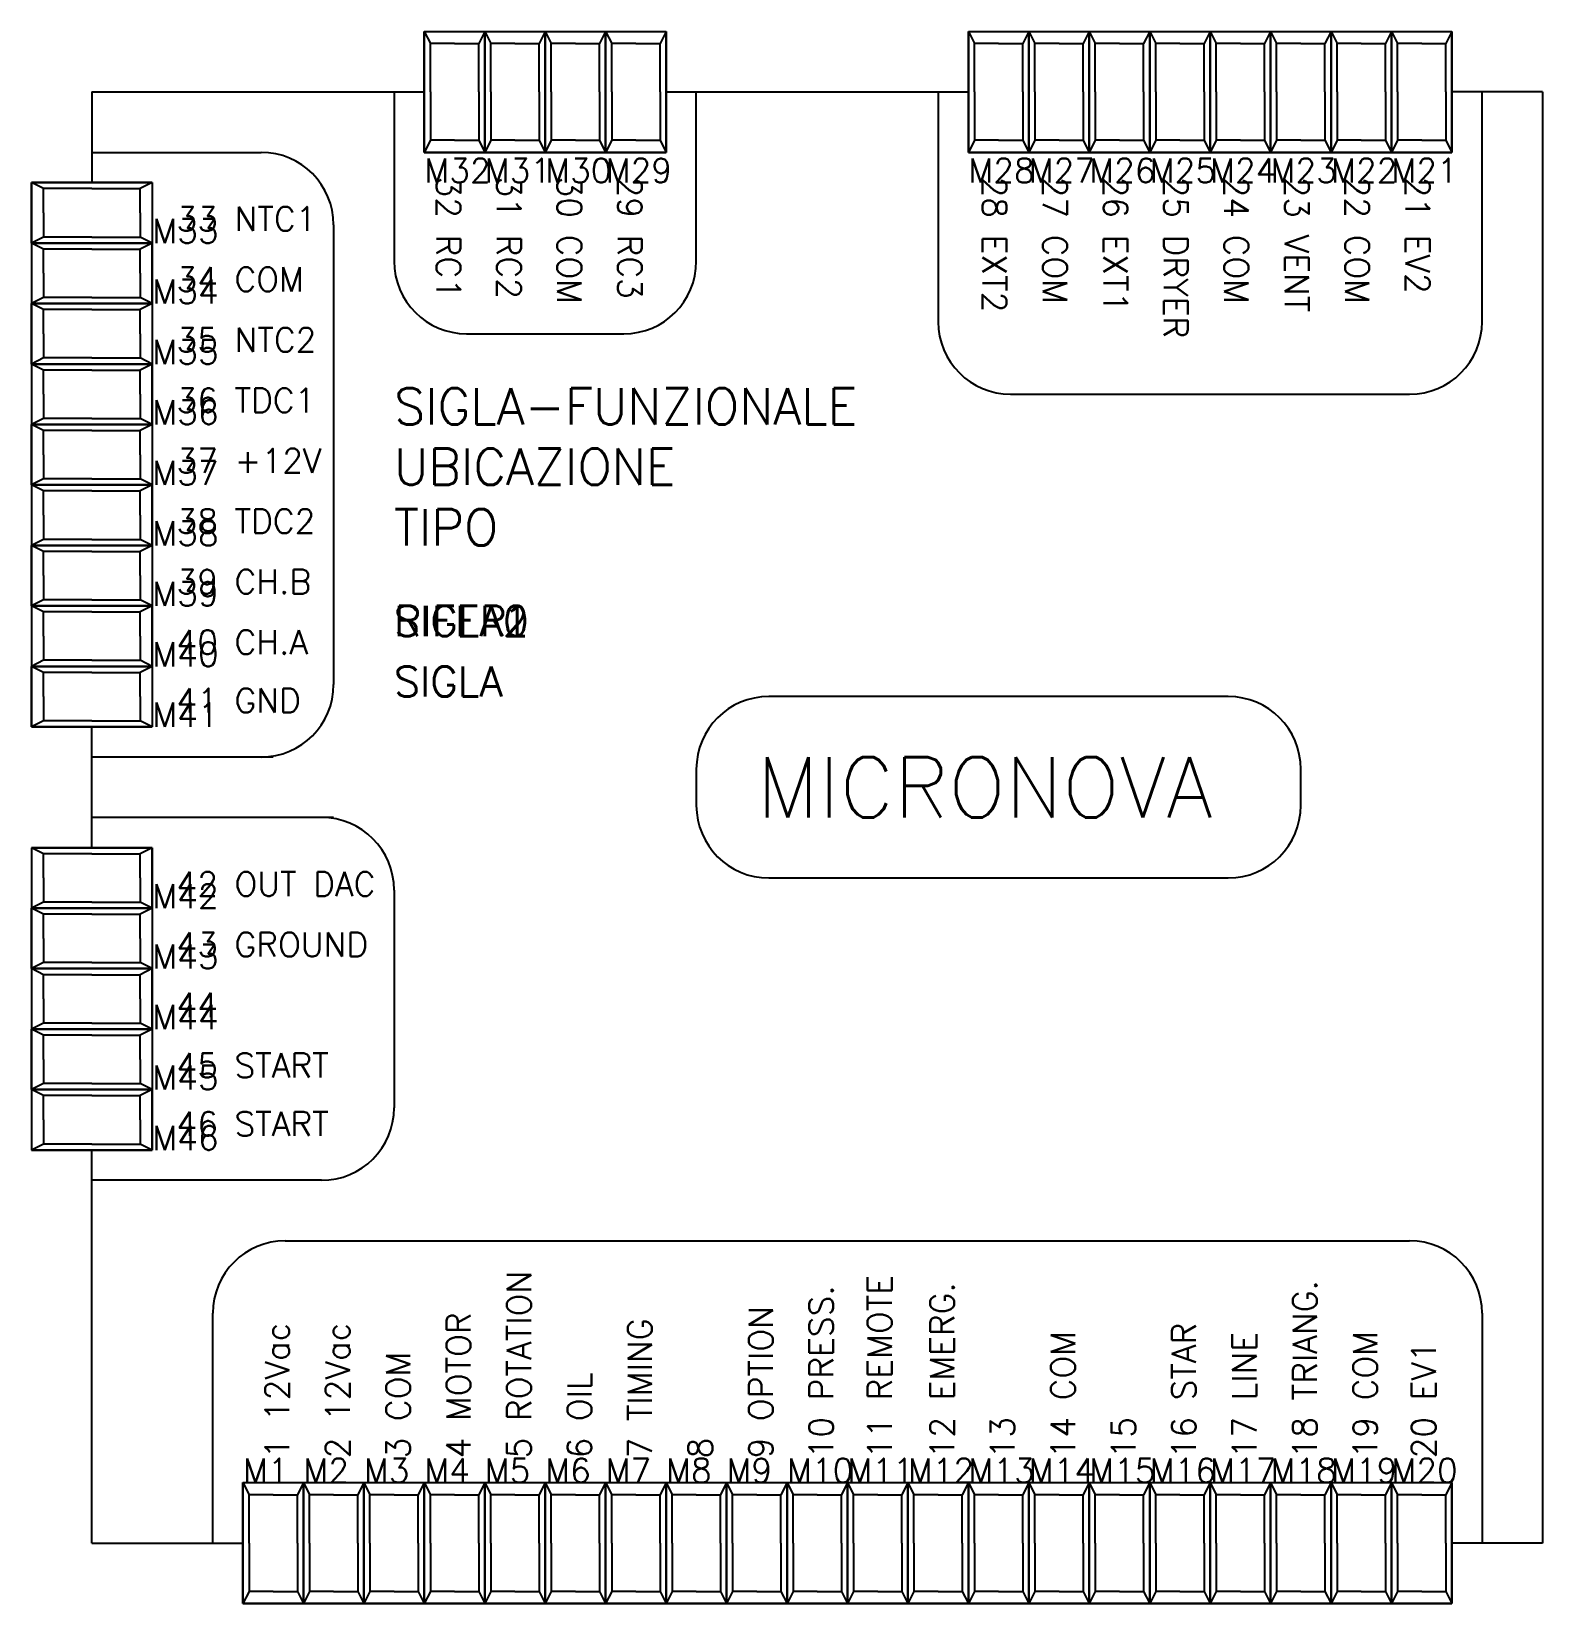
# Model space of a CAD drawing. Extents: x -5 to 120, y -5 to 125.
import ezdxf

# ---------------------------------------------------------------- set-up
doc = ezdxf.new("R2010")
doc.units = 0
doc.header["$LTSCALE"] = 4
doc.layers.get('0').update_dxf_attribs({"linetype": 'CONTINUOUS'})
doc.styles.get("Standard").update_dxf_attribs({"font": 'romans.shx'})

msp = doc.modelspace()

# ---------------------------------------------------------------- linework, layer by layer
for p, q in [((27.5, 115), (27.5, 125)), ((27.5, 125), (32.5, 125)), ((27.5, 125), (27.5, 115)), ((27.5, 115), (27.5, 125)), ((27.5, 125), (32.5, 125)), ((27.5, 125), (28, 124)), ((32.5, 125), (32, 124)), ((32.5, 125), (32.5, 115)), ((32.5, 115), (32.5, 125)), ((32.5, 125), (37.5, 125)), ((32.5, 125), (32.5, 115)), ((32.5, 115), (32.5, 125)), ((32.5, 125), (37.5, 125)), ((32.5, 125), (33, 124)), ((32.5, 125), (32.5, 115)), ((32.5, 115), (32.5, 125)), ((37.5, 125), (37, 124)), ((37.5, 125), (37.5, 115)), ((37.5, 115), (37.5, 125)), ((37.5, 125), (42.5, 125)), ((37.5, 125), (37.5, 115)), ((37.5, 115), (37.5, 125)), ((37.5, 125), (42.5, 125)), ((37.5, 125), (38, 124)), ((37.5, 125), (37.5, 115)), ((37.5, 115), (37.5, 125)), ((42.5, 125), (42, 124)), ((42.5, 125), (42.5, 115)), ((42.5, 115), (42.5, 125)), ((42.5, 125), (47.5, 125)), ((42.5, 125), (42.5, 115)), ((42.5, 115), (42.5, 125)), ((42.5, 125), (47.5, 125)), ((42.5, 125), (43, 124)), ((42.5, 125), (42.5, 115)), ((42.5, 115), (42.5, 125)), ((47.5, 125), (47, 124)), ((47.5, 125), (47.5, 115)), ((47.5, 115), (47.5, 125)), ((47.5, 125), (47.5, 115)), ((47.5, 115), (47.5, 125)), ((72.5, 115), (72.5, 125)), ((72.5, 125), (77.5, 125)), ((72.5, 125), (72.5, 115)), ((72.5, 115), (72.5, 125)), ((72.5, 125), (77.5, 125)), ((72.5, 125), (73, 124)), ((77.5, 125), (77, 124)), ((77.5, 125), (77.5, 115)), ((77.5, 115), (77.5, 125)), ((77.5, 125), (82.5, 125)), ((77.5, 125), (77.5, 115)), ((77.5, 115), (77.5, 125)), ((77.5, 125), (82.5, 125)), ((77.5, 125), (78, 124)), ((77.5, 125), (77.5, 115)), ((77.5, 115), (77.5, 125)), ((82.5, 125), (82, 124)), ((82.5, 125), (82.5, 115)), ((82.5, 115), (82.5, 125)), ((82.5, 125), (87.5, 125)), ((82.5, 125), (82.5, 115)), ((82.5, 115), (82.5, 125)), ((82.5, 125), (87.5, 125)), ((82.5, 125), (83, 124)), ((82.5, 125), (82.5, 115)), ((82.5, 115), (82.5, 125)), ((87.5, 125), (87, 124)), ((87.5, 125), (87.5, 115)), ((87.5, 115), (87.5, 125)), ((87.5, 125), (92.5, 125)), ((87.5, 125), (87.5, 115)), ((87.5, 115), (87.5, 125)), ((87.5, 125), (92.5, 125)), ((87.5, 125), (88, 124)), ((87.5, 125), (87.5, 115)), ((87.5, 115), (87.5, 125)), ((92.5, 125), (92, 124)), ((92.5, 125), (92.5, 115)), ((92.5, 115), (92.5, 125)), ((92.5, 125), (97.5, 125)), ((92.5, 125), (92.5, 115)), ((92.5, 115), (92.5, 125)), ((92.5, 125), (97.5, 125)), ((92.5, 125), (93, 124)), ((92.5, 125), (92.5, 115)), ((92.5, 115), (92.5, 125)), ((97.5, 125), (97, 124)), ((97.5, 125), (97.5, 115)), ((97.5, 115), (97.5, 125)), ((97.5, 125), (102.5, 125)), ((97.5, 125), (97.5, 115)), ((97.5, 115), (97.5, 125)), ((97.5, 125), (102.5, 125)), ((97.5, 125), (98, 124)), ((97.5, 125), (97.5, 115)), ((97.5, 115), (97.5, 125)), ((102.5, 125), (102, 124)), ((102.5, 125), (102.5, 115)), ((102.5, 115), (102.5, 125)), ((102.5, 125), (107.5, 125)), ((102.5, 125), (102.5, 115)), ((102.5, 115), (102.5, 125)), ((102.5, 125), (107.5, 125)), ((102.5, 125), (103, 124)), ((102.5, 125), (102.5, 115)), ((102.5, 115), (102.5, 125)), ((107.5, 125), (107, 124)), ((107.5, 125), (107.5, 115)), ((107.5, 115), (107.5, 125)), ((107.5, 125), (112.5, 125)), ((107.5, 125), (107.5, 115)), ((107.5, 115), (107.5, 125)), ((107.5, 125), (112.5, 125)), ((107.5, 125), (108, 124)), ((107.5, 125), (107.5, 115)), ((107.5, 115), (107.5, 125)), ((112.5, 125), (112, 124)), ((112.5, 125), (112.5, 115)), ((112.5, 115), (112.5, 125)), ((112.5, 125), (112.5, 115)), ((112.5, 115), (112.5, 125)), ((28, 120), (28, 124)), ((30, 124), (28, 124)), ((30, 124), (32, 124)), ((32, 120), (32, 124)), ((33, 120), (33, 124)), ((35, 124), (33, 124)), ((35, 124), (37, 124)), ((37, 120), (37, 124)), ((38, 120), (38, 124)), ((40, 124), (38, 124)), ((40, 124), (42, 124)), ((42, 120), (42, 124)), ((43, 120), (43, 124)), ((45, 124), (43, 124)), ((45, 124), (47, 124)), ((47, 120), (47, 124)), ((73, 120), (73, 124)), ((75, 124), (73, 124)), ((75, 124), (77, 124)), ((77, 120), (77, 124)), ((78, 120), (78, 124)), ((80, 124), (78, 124)), ((80, 124), (82, 124)), ((82, 120), (82, 124)), ((83, 120), (83, 124)), ((85, 124), (83, 124)), ((85, 124), (87, 124)), ((87, 120), (87, 124)), ((88, 120), (88, 124)), ((90, 124), (88, 124)), ((90, 124), (92, 124)), ((92, 120), (92, 124)), ((93, 120), (93, 124)), ((95, 124), (93, 124)), ((95, 124), (97, 124)), ((97, 120), (97, 124)), ((98, 120), (98, 124)), ((100, 124), (98, 124)), ((100, 124), (102, 124)), ((102, 120), (102, 124)), ((103, 120), (103, 124)), ((105, 124), (103, 124)), ((105, 124), (107, 124)), ((107, 120), (107, 124)), ((108, 120), (108, 124)), ((110, 124), (108, 124)), ((110, 124), (112, 124)), ((112, 120), (112, 124)), ((0, 120), (0, 112.5)), ((0, 120), (27.5, 120)), ((25, 120), (25, 106)), ((28, 120), (28, 116)), ((32, 120), (32, 116)), ((33, 120), (33, 116)), ((37, 120), (37, 116)), ((38, 120), (38, 116)), ((42, 120), (42, 116)), ((43, 120), (43, 116)), ((47, 120), (47, 116)), ((47.5, 120), (72.5, 120)), ((50, 106), (50, 120)), ((70, 120), (70, 101)), ((73, 120), (73, 116)), ((77, 120), (77, 116)), ((78, 120), (78, 116)), ((82, 120), (82, 116)), ((83, 120), (83, 116)), ((87, 120), (87, 116)), ((88, 120), (88, 116)), ((92, 120), (92, 116)), ((93, 120), (93, 116)), ((97, 120), (97, 116)), ((98, 120), (98, 116)), ((102, 120), (102, 116)), ((103, 120), (103, 116)), ((107, 120), (107, 116)), ((108, 120), (108, 116)), ((112, 120), (112, 116)), ((120, 120), (112.5, 120)), ((115, 101), (115, 120)), ((120, 120), (120, 0)), ((28, 116), (27.5, 115)), ((30, 116), (28, 116)), ((30, 116), (32, 116)), ((32, 116), (32.5, 115)), ((33, 116), (32.5, 115)), ((35, 116), (33, 116)), ((35, 116), (37, 116)), ((37, 116), (37.5, 115)), ((38, 116), (37.5, 115)), ((40, 116), (38, 116)), ((40, 116), (42, 116)), ((42, 116), (42.5, 115)), ((43, 116), (42.5, 115)), ((45, 116), (43, 116)), ((45, 116), (47, 116)), ((47, 116), (47.5, 115)), ((73, 116), (72.5, 115)), ((75, 116), (73, 116)), ((75, 116), (77, 116)), ((77, 116), (77.5, 115)), ((78, 116), (77.5, 115)), ((80, 116), (78, 116)), ((80, 116), (82, 116)), ((82, 116), (82.5, 115)), ((83, 116), (82.5, 115)), ((85, 116), (83, 116)), ((85, 116), (87, 116)), ((87, 116), (87.5, 115)), ((88, 116), (87.5, 115)), ((90, 116), (88, 116)), ((90, 116), (92, 116)), ((92, 116), (92.5, 115)), ((93, 116), (92.5, 115)), ((95, 116), (93, 116)), ((95, 116), (97, 116)), ((97, 116), (97.5, 115)), ((98, 116), (97.5, 115)), ((100, 116), (98, 116)), ((100, 116), (102, 116)), ((102, 116), (102.5, 115)), ((103, 116), (102.5, 115)), ((105, 116), (103, 116)), ((105, 116), (107, 116)), ((107, 116), (107.5, 115)), ((108, 116), (107.5, 115)), ((110, 116), (108, 116)), ((110, 116), (112, 116)), ((112, 116), (112.5, 115)), ((0, 115), (14, 115)), ((32.5, 115), (27.5, 115)), ((27.5, 115), (32.5, 115)), ((37.5, 115), (32.5, 115)), ((32.5, 115), (37.5, 115)), ((42.5, 115), (37.5, 115)), ((37.5, 115), (42.5, 115)), ((47.5, 115), (42.5, 115)), ((42.5, 115), (47.5, 115)), ((77.5, 115), (72.5, 115)), ((72.5, 115), (77.5, 115)), ((82.5, 115), (77.5, 115)), ((77.5, 115), (82.5, 115)), ((87.5, 115), (82.5, 115)), ((82.5, 115), (87.5, 115)), ((92.5, 115), (87.5, 115)), ((87.5, 115), (92.5, 115)), ((97.5, 115), (92.5, 115)), ((92.5, 115), (97.5, 115)), ((102.5, 115), (97.5, 115)), ((97.5, 115), (102.5, 115)), ((107.5, 115), (102.5, 115)), ((102.5, 115), (107.5, 115)), ((112.5, 115), (107.5, 115)), ((107.5, 115), (112.5, 115)), ((-5, 112.5), (5, 112.5)), ((-5, 107.5), (-5, 112.5)), ((5, 112.5), (-5, 112.5)), ((-5, 112.5), (5, 112.5)), ((-4, 112), (-5, 112.5)), ((-5, 112.5), (-5, 107.5)), ((0, 112), (-4, 112)), ((-4, 110), (-4, 112)), ((0, 112), (4, 112)), ((5, 112.5), (4, 112)), ((4, 110), (4, 112)), ((5, 112.5), (5, 107.5)), ((5, 112.5), (5, 107.5)), ((-4, 110), (-4, 108)), ((4, 110), (4, 108)), ((-4, 108), (-5, 107.5)), ((0, 108), (-4, 108)), ((0, 108), (4, 108)), ((5, 107.5), (4, 108)), ((20, 109), (20, 71)), ((5, 107.5), (-5, 107.5)), ((-5, 107.5), (-5, 102.5)), ((5, 107.5), (-5, 107.5)), ((-5, 107.5), (5, 107.5)), ((5, 107.5), (-5, 107.5)), ((-5, 107.5), (5, 107.5)), ((-4, 107), (-5, 107.5)), ((-5, 107.5), (-5, 102.5)), ((0, 107), (-4, 107)), ((-4, 105), (-4, 107)), ((0, 107), (4, 107)), ((5, 107.5), (4, 107)), ((4, 105), (4, 107)), ((5, 102.5), (5, 107.5)), ((5, 107.5), (5, 102.5)), ((-4, 105), (-4, 103)), ((4, 105), (4, 103)), ((-4, 103), (-5, 102.5)), ((0, 103), (-4, 103)), ((0, 103), (4, 103)), ((5, 102.5), (4, 103)), ((-5, 102.5), (5, 102.5)), ((-5, 102.5), (5, 102.5)), ((-5, 97.5), (-5, 102.5)), ((5, 102.5), (-5, 102.5)), ((-5, 102.5), (5, 102.5)), ((5, 102.5), (-5, 102.5)), ((-5, 102.5), (5, 102.5)), ((-4, 102), (-5, 102.5)), ((-5, 102.5), (-5, 97.5)), ((0, 102), (-4, 102)), ((-4, 100), (-4, 102)), ((0, 102), (4, 102)), ((5, 102.5), (4, 102)), ((4, 100), (4, 102)), ((5, 102.5), (5, 97.5)), ((5, 102.5), (5, 97.5)), ((-4, 100), (-4, 98)), ((4, 100), (4, 98)), ((31, 100), (44, 100)), ((-4, 98), (-5, 97.5)), ((0, 98), (-4, 98)), ((0, 98), (4, 98)), ((5, 97.5), (4, 98)), ((5, 97.5), (-5, 97.5)), ((-5, 97.5), (-5, 92.5)), ((5, 97.5), (-5, 97.5)), ((-5, 97.5), (5, 97.5)), ((5, 97.5), (-5, 97.5)), ((-5, 97.5), (5, 97.5)), ((-4, 97), (-5, 97.5)), ((-5, 97.5), (-5, 92.5)), ((0, 97), (-4, 97)), ((-4, 95), (-4, 97)), ((0, 97), (4, 97)), ((5, 97.5), (4, 97)), ((4, 95), (4, 97)), ((5, 92.5), (5, 97.5)), ((5, 97.5), (5, 92.5)), ((-4, 95), (-4, 93)), ((4, 95), (4, 93)), ((76, 95), (109, 95)), ((-4, 93), (-5, 92.5)), ((-5, 92.5), (5, 92.5)), ((-5, 92.5), (5, 92.5)), ((-5, 87.5), (-5, 92.5)), ((5, 92.5), (-5, 92.5)), ((-5, 92.5), (5, 92.5)), ((5, 92.5), (-5, 92.5)), ((-5, 92.5), (5, 92.5)), ((-4, 92), (-5, 92.5)), ((-5, 92.5), (-5, 87.5)), ((0, 93), (-4, 93)), ((0, 93), (4, 93)), ((5, 92.5), (4, 93)), ((5, 92.5), (4, 92)), ((5, 92.5), (5, 87.5)), ((5, 92.5), (5, 87.5)), ((0, 92), (-4, 92)), ((-4, 90), (-4, 92)), ((0, 92), (4, 92)), ((4, 90), (4, 92)), ((-4, 90), (-4, 88)), ((4, 90), (4, 88)), ((-4, 88), (-5, 87.5)), ((5, 87.5), (-5, 87.5)), ((-5, 87.5), (-5, 82.5)), ((5, 87.5), (-5, 87.5)), ((-5, 87.5), (5, 87.5)), ((5, 87.5), (-5, 87.5)), ((-5, 87.5), (5, 87.5)), ((-4, 87), (-5, 87.5)), ((-5, 87.5), (-5, 82.5)), ((0, 88), (-4, 88)), ((0, 88), (4, 88)), ((5, 87.5), (4, 88)), ((5, 87.5), (4, 87)), ((5, 82.5), (5, 87.5)), ((5, 87.5), (5, 82.5)), ((0, 87), (-4, 87)), ((-4, 85), (-4, 87)), ((0, 87), (4, 87)), ((4, 85), (4, 87)), ((-4, 85), (-4, 83)), ((4, 85), (4, 83)), ((-4, 83), (-5, 82.5)), ((-5, 82.5), (5, 82.5)), ((-5, 82.5), (5, 82.5)), ((-5, 77.5), (-5, 82.5)), ((5, 82.5), (-5, 82.5)), ((-5, 82.5), (5, 82.5)), ((5, 82.5), (-5, 82.5)), ((-5, 82.5), (5, 82.5)), ((-4, 82), (-5, 82.5)), ((-5, 82.5), (-5, 77.5)), ((0, 83), (-4, 83)), ((0, 82), (-4, 82)), ((-4, 80), (-4, 82)), ((0, 83), (4, 83)), ((0, 82), (4, 82)), ((5, 82.5), (4, 83)), ((5, 82.5), (4, 82)), ((4, 80), (4, 82)), ((5, 82.5), (5, 77.5)), ((5, 82.5), (5, 77.5)), ((-4, 80), (-4, 78)), ((4, 80), (4, 78)), ((-4, 78), (-5, 77.5)), ((5, 77.5), (-5, 77.5)), ((-5, 77.5), (-5, 72.5)), ((5, 77.5), (-5, 77.5)), ((-5, 77.5), (5, 77.5)), ((5, 77.5), (-5, 77.5)), ((-5, 77.5), (5, 77.5)), ((-4, 77), (-5, 77.5)), ((-5, 77.5), (-5, 72.5)), ((0, 78), (-4, 78)), ((0, 77), (-4, 77)), ((-4, 75), (-4, 77)), ((0, 78), (4, 78)), ((0, 77), (4, 77)), ((5, 77.5), (4, 78)), ((5, 77.5), (4, 77)), ((4, 75), (4, 77)), ((5, 72.5), (5, 77.5)), ((5, 77.5), (5, 72.5)), ((-4, 75), (-4, 73)), ((4, 75), (4, 73)), ((-4, 73), (-5, 72.5)), ((0, 73), (-4, 73)), ((0, 73), (4, 73)), ((5, 72.5), (4, 73)), ((-5, 72.5), (5, 72.5)), ((-5, 72.5), (5, 72.5)), ((-5, 67.5), (-5, 72.5)), ((5, 72.5), (-5, 72.5)), ((-5, 72.5), (5, 72.5)), ((5, 72.5), (-5, 72.5)), ((-5, 72.5), (5, 72.5)), ((-4, 72), (-5, 72.5)), ((-5, 72.5), (-5, 67.5)), ((0, 72), (-4, 72)), ((-4, 70), (-4, 72)), ((0, 72), (4, 72)), ((5, 72.5), (4, 72)), ((4, 70), (4, 72)), ((5, 72.5), (5, 67.5)), ((5, 72.5), (5, 67.5)), ((-4, 70), (-4, 68)), ((4, 70), (4, 68)), ((94, 70), (56, 70)), ((-4, 68), (-5, 67.5)), ((0, 68), (-4, 68)), ((0, 68), (4, 68)), ((5, 67.5), (4, 68)), ((5, 67.5), (-5, 67.5)), ((5, 67.5), (-5, 67.5)), ((-5, 67.5), (5, 67.5)), ((0, 57.5), (0, 67.5)), ((15, 65), (0, 65)), ((50, 64), (50, 61)), ((100, 61), (100, 64)), ((20, 60), (0, 60)), ((5, 57.5), (-5, 57.5)), ((-5, 57.5), (-5, 52.5)), ((5, 57.5), (-5, 57.5)), ((-5, 57.5), (5, 57.5)), ((-4, 57), (-5, 57.5)), ((-5, 57.5), (-5, 52.5)), ((5, 57.5), (4, 57)), ((5, 52.5), (5, 57.5)), ((5, 57.5), (5, 52.5)), ((0, 57), (-4, 57)), ((-4, 55), (-4, 57)), ((0, 57), (4, 57)), ((4, 55), (4, 57)), ((-4, 55), (-4, 53)), ((4, 55), (4, 53)), ((56, 55), (94, 55)), ((25, 54), (25, 36)), ((-4, 53), (-5, 52.5)), ((-5, 52.5), (5, 52.5)), ((-5, 52.5), (5, 52.5)), ((-5, 47.5), (-5, 52.5)), ((5, 52.5), (-5, 52.5)), ((-5, 52.5), (5, 52.5)), ((5, 52.5), (-5, 52.5)), ((-5, 52.5), (5, 52.5)), ((-4, 52), (-5, 52.5)), ((-5, 52.5), (-5, 47.5)), ((0, 53), (-4, 53)), ((0, 53), (4, 53)), ((5, 52.5), (4, 53)), ((5, 52.5), (4, 52)), ((5, 52.5), (5, 47.5)), ((5, 52.5), (5, 47.5)), ((0, 52), (-4, 52)), ((-4, 50), (-4, 52)), ((0, 52), (4, 52)), ((4, 50), (4, 52)), ((-4, 50), (-4, 48)), ((4, 50), (4, 48)), ((-4, 48), (-5, 47.5)), ((5, 47.5), (-5, 47.5)), ((-5, 47.5), (-5, 42.5)), ((5, 47.5), (-5, 47.5)), ((-5, 47.5), (5, 47.5)), ((5, 47.5), (-5, 47.5)), ((-5, 47.5), (5, 47.5)), ((-4, 47), (-5, 47.5)), ((-5, 47.5), (-5, 42.5)), ((0, 48), (-4, 48)), ((0, 47), (-4, 47)), ((-4, 45), (-4, 47)), ((0, 48), (4, 48)), ((0, 47), (4, 47)), ((5, 47.5), (4, 48)), ((5, 47.5), (4, 47)), ((4, 45), (4, 47)), ((5, 42.5), (5, 47.5)), ((5, 47.5), (5, 42.5)), ((-4, 45), (-4, 43)), ((4, 45), (4, 43)), ((-4, 43), (-5, 42.5)), ((0, 43), (-4, 43)), ((0, 43), (4, 43)), ((5, 42.5), (4, 43)), ((-5, 42.5), (5, 42.5)), ((-5, 42.5), (5, 42.5)), ((-5, 37.5), (-5, 42.5)), ((5, 42.5), (-5, 42.5)), ((-5, 42.5), (5, 42.5)), ((5, 42.5), (-5, 42.5)), ((-5, 42.5), (5, 42.5)), ((-4, 42), (-5, 42.5)), ((-5, 42.5), (-5, 37.5)), ((0, 42), (-4, 42)), ((-4, 40), (-4, 42)), ((0, 42), (4, 42)), ((5, 42.5), (4, 42)), ((4, 40), (4, 42)), ((5, 42.5), (5, 37.5)), ((5, 42.5), (5, 37.5)), ((-4, 40), (-4, 38)), ((4, 40), (4, 38)), ((-4, 38), (-5, 37.5)), ((0, 38), (-4, 38)), ((0, 38), (4, 38)), ((5, 37.5), (4, 38)), ((5, 37.5), (-5, 37.5)), ((-5, 37.5), (-5, 32.5)), ((5, 37.5), (-5, 37.5)), ((-5, 37.5), (5, 37.5)), ((5, 37.5), (-5, 37.5)), ((-5, 37.5), (5, 37.5)), ((-4, 37), (-5, 37.5)), ((-5, 37.5), (-5, 32.5)), ((0, 37), (-4, 37)), ((-4, 35), (-4, 37)), ((0, 37), (4, 37)), ((5, 37.5), (4, 37)), ((4, 35), (4, 37)), ((5, 32.5), (5, 37.5)), ((5, 37.5), (5, 32.5)), ((-4, 35), (-4, 33)), ((4, 35), (4, 33)), ((-4, 33), (-5, 32.5)), ((0, 33), (-4, 33)), ((0, 33), (4, 33)), ((5, 32.5), (4, 33)), ((-5, 32.5), (5, 32.5)), ((5, 32.5), (-5, 32.5)), ((-5, 32.5), (5, 32.5)), ((0, 0), (0, 32.5)), ((19, 30), (0, 30)), ((16, 25), (109, 25)), ((10, 0), (10, 19)), ((115, 19), (115, 0)), ((12.5, -5), (12.5, 5)), ((12.5, 5), (17.5, 5)), ((12.5, 5), (12.5, -5)), ((12.5, -5), (12.5, 5)), ((12.5, 5), (17.5, 5)), ((12.5, 5), (13, 4)), ((13, 0), (13, 4)), ((15, 4), (13, 4)), ((15, 4), (17, 4)), ((17.5, 5), (17, 4)), ((17, 0), (17, 4)), ((17.5, 5), (17.5, -5)), ((17.5, -5), (17.5, 5)), ((17.5, 5), (22.5, 5)), ((17.5, 5), (17.5, -5)), ((17.5, -5), (17.5, 5)), ((17.5, 5), (17.5, -5)), ((17.5, -5), (17.5, 5)), ((17.5, 5), (22.5, 5)), ((17.5, 5), (18, 4)), ((18, 0), (18, 4)), ((20, 4), (18, 4)), ((20, 4), (22, 4)), ((22.5, 5), (22, 4)), ((22, 0), (22, 4)), ((22.5, 5), (22.5, -5)), ((22.5, -5), (22.5, 5)), ((22.5, 5), (27.5, 5)), ((22.5, 5), (22.5, -5)), ((22.5, -5), (22.5, 5)), ((22.5, 5), (22.5, -5)), ((22.5, -5), (22.5, 5)), ((22.5, 5), (27.5, 5)), ((22.5, 5), (23, 4)), ((23, 0), (23, 4)), ((25, 4), (23, 4)), ((25, 4), (27, 4)), ((27.5, 5), (27, 4)), ((27, 0), (27, 4)), ((27.5, 5), (27.5, -5)), ((27.5, -5), (27.5, 5)), ((27.5, 5), (32.5, 5)), ((27.5, 5), (27.5, -5)), ((27.5, -5), (27.5, 5)), ((27.5, 5), (27.5, -5)), ((27.5, -5), (27.5, 5)), ((27.5, 5), (32.5, 5)), ((27.5, 5), (28, 4)), ((28, 0), (28, 4)), ((30, 4), (28, 4)), ((30, 4), (32, 4)), ((32.5, 5), (32, 4)), ((32, 0), (32, 4)), ((32.5, 5), (32.5, -5)), ((32.5, -5), (32.5, 5)), ((32.5, 5), (37.5, 5)), ((32.5, 5), (32.5, -5)), ((32.5, -5), (32.5, 5)), ((32.5, 5), (32.5, -5)), ((32.5, -5), (32.5, 5)), ((32.5, 5), (37.5, 5)), ((32.5, 5), (33, 4)), ((33, 0), (33, 4)), ((35, 4), (33, 4)), ((35, 4), (37, 4)), ((37.5, 5), (37, 4)), ((37, 0), (37, 4)), ((37.5, 5), (37.5, -5)), ((37.5, -5), (37.5, 5)), ((37.5, 5), (42.5, 5)), ((37.5, 5), (37.5, -5)), ((37.5, -5), (37.5, 5)), ((37.5, 5), (37.5, -5)), ((37.5, -5), (37.5, 5)), ((37.5, 5), (42.5, 5)), ((37.5, 5), (38, 4)), ((38, 0), (38, 4)), ((40, 4), (38, 4)), ((40, 4), (42, 4)), ((42.5, 5), (42, 4)), ((42, 0), (42, 4)), ((42.5, 5), (42.5, -5)), ((42.5, -5), (42.5, 5)), ((42.5, 5), (47.5, 5)), ((42.5, 5), (42.5, -5)), ((42.5, -5), (42.5, 5)), ((42.5, 5), (42.5, -5)), ((42.5, -5), (42.5, 5)), ((42.5, 5), (47.5, 5)), ((42.5, 5), (43, 4)), ((43, 0), (43, 4)), ((45, 4), (43, 4)), ((45, 4), (47, 4)), ((47.5, 5), (47, 4)), ((47, 0), (47, 4)), ((47.5, 5), (47.5, -5)), ((47.5, -5), (47.5, 5)), ((47.5, 5), (52.5, 5)), ((47.5, 5), (47.5, -5)), ((47.5, -5), (47.5, 5)), ((47.5, 5), (47.5, -5)), ((47.5, -5), (47.5, 5)), ((47.5, 5), (52.5, 5)), ((47.5, 5), (48, 4)), ((48, 0), (48, 4)), ((50, 4), (48, 4)), ((50, 4), (52, 4)), ((52.5, 5), (52, 4)), ((52, 0), (52, 4)), ((52.5, 5), (52.5, -5)), ((52.5, -5), (52.5, 5)), ((52.5, 5), (57.5, 5)), ((52.5, 5), (52.5, -5)), ((52.5, -5), (52.5, 5)), ((52.5, 5), (52.5, -5)), ((52.5, -5), (52.5, 5)), ((52.5, 5), (57.5, 5)), ((52.5, 5), (53, 4)), ((53, 0), (53, 4)), ((55, 4), (53, 4)), ((55, 4), (57, 4)), ((57.5, 5), (57, 4)), ((57, 0), (57, 4)), ((57.5, 5), (57.5, -5)), ((57.5, -5), (57.5, 5)), ((57.5, 5), (62.5, 5)), ((57.5, 5), (57.5, -5)), ((57.5, -5), (57.5, 5)), ((57.5, 5), (57.5, -5)), ((57.5, -5), (57.5, 5)), ((57.5, 5), (62.5, 5)), ((57.5, 5), (58, 4)), ((58, 0), (58, 4)), ((60, 4), (58, 4)), ((60, 4), (62, 4)), ((62.5, 5), (62, 4)), ((62, 0), (62, 4)), ((62.5, 5), (62.5, -5)), ((62.5, -5), (62.5, 5)), ((62.5, 5), (67.5, 5)), ((62.5, 5), (62.5, -5)), ((62.5, -5), (62.5, 5)), ((62.5, 5), (62.5, -5)), ((62.5, -5), (62.5, 5)), ((62.5, 5), (67.5, 5)), ((62.5, 5), (63, 4)), ((63, 0), (63, 4)), ((65, 4), (63, 4)), ((65, 4), (67, 4)), ((67.5, 5), (67, 4)), ((67, 0), (67, 4)), ((67.5, 5), (67.5, -5)), ((67.5, -5), (67.5, 5)), ((67.5, 5), (72.5, 5)), ((67.5, 5), (67.5, -5)), ((67.5, -5), (67.5, 5)), ((67.5, 5), (67.5, -5)), ((67.5, -5), (67.5, 5)), ((67.5, 5), (72.5, 5)), ((67.5, 5), (68, 4)), ((68, 0), (68, 4)), ((70, 4), (68, 4)), ((70, 4), (72, 4)), ((72.5, 5), (72, 4)), ((72, 0), (72, 4)), ((72.5, 5), (72.5, -5)), ((72.5, -5), (72.5, 5)), ((72.5, 5), (77.5, 5)), ((72.5, 5), (72.5, -5)), ((72.5, -5), (72.5, 5)), ((72.5, 5), (72.5, -5)), ((72.5, -5), (72.5, 5)), ((72.5, 5), (77.5, 5)), ((72.5, 5), (73, 4)), ((73, 0), (73, 4)), ((75, 4), (73, 4)), ((75, 4), (77, 4)), ((77.5, 5), (77, 4)), ((77, 0), (77, 4)), ((77.5, 5), (77.5, -5)), ((77.5, -5), (77.5, 5)), ((77.5, 5), (82.5, 5)), ((77.5, 5), (77.5, -5)), ((77.5, -5), (77.5, 5)), ((77.5, 5), (77.5, -5)), ((77.5, -5), (77.5, 5)), ((77.5, 5), (82.5, 5)), ((77.5, 5), (78, 4)), ((78, 0), (78, 4)), ((80, 4), (78, 4)), ((80, 4), (82, 4)), ((82.5, 5), (82, 4)), ((82, 0), (82, 4)), ((82.5, 5), (82.5, -5)), ((82.5, -5), (82.5, 5)), ((82.5, 5), (87.5, 5)), ((82.5, 5), (82.5, -5)), ((82.5, -5), (82.5, 5)), ((82.5, 5), (82.5, -5)), ((82.5, -5), (82.5, 5)), ((82.5, 5), (87.5, 5)), ((82.5, 5), (83, 4)), ((83, 0), (83, 4)), ((85, 4), (83, 4)), ((85, 4), (87, 4)), ((87.5, 5), (87, 4)), ((87, 0), (87, 4)), ((87.5, 5), (87.5, -5)), ((87.5, -5), (87.5, 5)), ((87.5, 5), (92.5, 5)), ((87.5, 5), (87.5, -5)), ((87.5, -5), (87.5, 5)), ((87.5, 5), (87.5, -5)), ((87.5, -5), (87.5, 5)), ((87.5, 5), (92.5, 5)), ((87.5, 5), (88, 4)), ((88, 0), (88, 4)), ((90, 4), (88, 4)), ((90, 4), (92, 4)), ((92.5, 5), (92, 4)), ((92, 0), (92, 4)), ((92.5, 5), (92.5, -5)), ((92.5, -5), (92.5, 5)), ((92.5, 5), (97.5, 5)), ((92.5, 5), (92.5, -5)), ((92.5, -5), (92.5, 5)), ((92.5, 5), (92.5, -5)), ((92.5, -5), (92.5, 5)), ((92.5, 5), (97.5, 5)), ((92.5, 5), (93, 4)), ((93, 0), (93, 4)), ((95, 4), (93, 4)), ((95, 4), (97, 4)), ((97.5, 5), (97, 4)), ((97, 0), (97, 4)), ((97.5, 5), (97.5, -5)), ((97.5, -5), (97.5, 5)), ((97.5, 5), (102.5, 5)), ((97.5, 5), (97.5, -5)), ((97.5, -5), (97.5, 5)), ((97.5, 5), (97.5, -5)), ((97.5, -5), (97.5, 5)), ((97.5, 5), (102.5, 5)), ((97.5, 5), (98, 4)), ((98, 0), (98, 4)), ((100, 4), (98, 4)), ((100, 4), (102, 4)), ((102.5, 5), (102, 4)), ((102, 0), (102, 4)), ((102.5, 5), (102.5, -5)), ((102.5, -5), (102.5, 5)), ((102.5, 5), (107.5, 5)), ((102.5, 5), (102.5, -5)), ((102.5, -5), (102.5, 5)), ((102.5, 5), (102.5, -5)), ((102.5, -5), (102.5, 5)), ((102.5, 5), (107.5, 5)), ((102.5, 5), (103, 4)), ((103, 0), (103, 4)), ((105, 4), (103, 4)), ((105, 4), (107, 4)), ((107.5, 5), (107, 4)), ((107, 0), (107, 4)), ((107.5, 5), (107.5, -5)), ((107.5, -5), (107.5, 5)), ((107.5, 5), (112.5, 5)), ((107.5, 5), (107.5, -5)), ((107.5, -5), (107.5, 5)), ((107.5, 5), (107.5, -5)), ((107.5, -5), (107.5, 5)), ((107.5, 5), (112.5, 5)), ((107.5, 5), (108, 4)), ((108, 0), (108, 4)), ((110, 4), (108, 4)), ((110, 4), (112, 4)), ((112.5, 5), (112, 4)), ((112, 0), (112, 4)), ((112.5, 5), (112.5, -5)), ((112.5, -5), (112.5, 5)), ((112.5, 5), (112.5, -5)), ((112.5, -5), (112.5, 5)), ((0, 0), (12.5, 0)), ((13, 0), (13, -4)), ((17, 0), (17, -4)), ((18, 0), (18, -4)), ((22, 0), (22, -4)), ((23, 0), (23, -4)), ((27, 0), (27, -4)), ((28, 0), (28, -4)), ((32, 0), (32, -4)), ((33, 0), (33, -4)), ((37, 0), (37, -4)), ((38, 0), (38, -4)), ((42, 0), (42, -4)), ((43, 0), (43, -4)), ((47, 0), (47, -4)), ((48, 0), (48, -4)), ((52, 0), (52, -4)), ((53, 0), (53, -4)), ((57, 0), (57, -4)), ((58, 0), (58, -4)), ((62, 0), (62, -4)), ((63, 0), (63, -4)), ((67, 0), (67, -4)), ((68, 0), (68, -4)), ((72, 0), (72, -4)), ((73, 0), (73, -4)), ((77, 0), (77, -4)), ((78, 0), (78, -4)), ((82, 0), (82, -4)), ((83, 0), (83, -4)), ((87, 0), (87, -4)), ((88, 0), (88, -4)), ((92, 0), (92, -4)), ((93, 0), (93, -4)), ((97, 0), (97, -4)), ((98, 0), (98, -4)), ((102, 0), (102, -4)), ((103, 0), (103, -4)), ((107, 0), (107, -4)), ((108, 0), (108, -4)), ((112, 0), (112, -4)), ((120, 0), (112.5, 0)), ((13, -4), (12.5, -5)), ((17.5, -5), (12.5, -5)), ((12.5, -5), (17.5, -5)), ((15, -4), (13, -4)), ((15, -4), (17, -4)), ((17, -4), (17.5, -5)), ((18, -4), (17.5, -5)), ((22.5, -5), (17.5, -5)), ((17.5, -5), (22.5, -5)), ((20, -4), (18, -4)), ((20, -4), (22, -4)), ((22, -4), (22.5, -5)), ((23, -4), (22.5, -5)), ((27.5, -5), (22.5, -5)), ((22.5, -5), (27.5, -5)), ((25, -4), (23, -4)), ((25, -4), (27, -4)), ((27, -4), (27.5, -5)), ((28, -4), (27.5, -5)), ((32.5, -5), (27.5, -5)), ((27.5, -5), (32.5, -5)), ((30, -4), (28, -4)), ((30, -4), (32, -4)), ((32, -4), (32.5, -5)), ((33, -4), (32.5, -5)), ((37.5, -5), (32.5, -5)), ((32.5, -5), (37.5, -5)), ((35, -4), (33, -4)), ((35, -4), (37, -4)), ((37, -4), (37.5, -5)), ((38, -4), (37.5, -5)), ((42.5, -5), (37.5, -5)), ((37.5, -5), (42.5, -5)), ((40, -4), (38, -4)), ((40, -4), (42, -4)), ((42, -4), (42.5, -5)), ((43, -4), (42.5, -5)), ((47.5, -5), (42.5, -5)), ((42.5, -5), (47.5, -5)), ((45, -4), (43, -4)), ((45, -4), (47, -4)), ((47, -4), (47.5, -5)), ((48, -4), (47.5, -5)), ((52.5, -5), (47.5, -5)), ((47.5, -5), (52.5, -5)), ((50, -4), (48, -4)), ((50, -4), (52, -4)), ((52, -4), (52.5, -5)), ((53, -4), (52.5, -5)), ((57.5, -5), (52.5, -5)), ((52.5, -5), (57.5, -5)), ((55, -4), (53, -4)), ((55, -4), (57, -4)), ((57, -4), (57.5, -5)), ((58, -4), (57.5, -5)), ((62.5, -5), (57.5, -5)), ((57.5, -5), (62.5, -5)), ((60, -4), (58, -4)), ((60, -4), (62, -4)), ((62, -4), (62.5, -5)), ((63, -4), (62.5, -5)), ((67.5, -5), (62.5, -5)), ((62.5, -5), (67.5, -5)), ((65, -4), (63, -4)), ((65, -4), (67, -4)), ((67, -4), (67.5, -5)), ((68, -4), (67.5, -5)), ((72.5, -5), (67.5, -5)), ((67.5, -5), (72.5, -5)), ((70, -4), (68, -4)), ((70, -4), (72, -4)), ((72, -4), (72.5, -5)), ((73, -4), (72.5, -5)), ((77.5, -5), (72.5, -5)), ((72.5, -5), (77.5, -5)), ((75, -4), (73, -4)), ((75, -4), (77, -4)), ((77, -4), (77.5, -5)), ((78, -4), (77.5, -5)), ((82.5, -5), (77.5, -5)), ((77.5, -5), (82.5, -5)), ((80, -4), (78, -4)), ((80, -4), (82, -4)), ((82, -4), (82.5, -5)), ((83, -4), (82.5, -5)), ((87.5, -5), (82.5, -5)), ((82.5, -5), (87.5, -5)), ((85, -4), (83, -4)), ((85, -4), (87, -4)), ((87, -4), (87.5, -5)), ((88, -4), (87.5, -5)), ((92.5, -5), (87.5, -5)), ((87.5, -5), (92.5, -5)), ((90, -4), (88, -4)), ((90, -4), (92, -4)), ((92, -4), (92.5, -5)), ((93, -4), (92.5, -5)), ((97.5, -5), (92.5, -5)), ((92.5, -5), (97.5, -5)), ((95, -4), (93, -4)), ((95, -4), (97, -4)), ((97, -4), (97.5, -5)), ((98, -4), (97.5, -5)), ((102.5, -5), (97.5, -5)), ((97.5, -5), (102.5, -5)), ((100, -4), (98, -4)), ((100, -4), (102, -4)), ((102, -4), (102.5, -5)), ((103, -4), (102.5, -5)), ((107.5, -5), (102.5, -5)), ((102.5, -5), (107.5, -5)), ((105, -4), (103, -4)), ((105, -4), (107, -4)), ((107, -4), (107.5, -5)), ((108, -4), (107.5, -5)), ((112.5, -5), (107.5, -5)), ((107.5, -5), (112.5, -5)), ((110, -4), (108, -4)), ((110, -4), (112, -4)), ((112, -4), (112.5, -5))]:
    msp.add_line(p, q)
for centre, start, end in [((14, 109), 0, 90), ((31, 106), 180, 270), ((44, 106), 270, 0), ((76, 101), 180, 270), ((109, 101), 270, 0), ((14, 71), 270, 0), ((56, 64), 90, 180), ((94, 64), 0, 90), ((19, 54), 0, 90), ((56, 61), 180, 270), ((94, 61), 270, 0), ((19, 36), 270, 0), ((16, 19), 90, 180), ((109, 19), 0, 90)]:
    msp.add_arc(centre, 6, start, end)

# ---------------------------------------------------------------- texts
at = {"char_height": 2, "attachment_point": 1}
for s, insert, rotation in [('32 RC1', (30.5, 113), 270), ('31 RC2', (35.5, 113), 270), ('30 COM', (40.5, 113), 270), ('29 RC3', (45.5, 113), 270), ('28 EXT2', (75.67, 113), 270), ('27 COM', (80.67, 113), 270), ('26 EXT1', (85.67, 113), 270), ('25 DRYER', (90.67, 113), 270), ('24 COM', (95.67, 113), 270), ('23 VENT', (100.67, 113), 270), ('22 COM', (105.67, 113), 270), ('21 EV2', (110.67, 113), 270), ('5 ROTATION', (34.33, 7), 90), ('10 PRESS.', (59.33, 7), 90), ('11 REMOTE', (64.16, 7), 90), ('12 EMERG.', (69.33, 7), 90), ('18 TRIANG.', (99.33, 7), 90), ('4 MOTOR', (29.33, 7), 90), ('7 TIMING', (44.33, 7), 90), ('9 OPTION', (54.33, 7), 90), ('1 12Vac', (14.33, 7), 90), ('2 12Vac', (19.33, 7), 90), ('14 COM', (79.33, 7), 90), ('16 STAR', (89.33, 7), 90), ('17 LINE', (94.33, 7), 90), ('19 COM', (104.33, 7), 90), ('20 EV1', (109.16, 7), 90), ('3 COM', (24.33, 7), 90), ('6 OIL', (39.33, 7), 90), ('13 ', (74.33, 7), 90), ('15 ', (84.33, 7), 90), ('8 ', (49.33, 7), 90)]:
    msp.add_mtext_dynamic_manual_height_columns(s, width=20, gutter_width=25, heights=[0], dxfattribs=dict(at, insert=insert, rotation=rotation))
at = {"attachment_point": 1}
for s, width, insert, char_height in [('33 NTC1', 20, (7, 110.5), 2), ('34 COM', 20, (7, 105.5), 2), ('35 NTC2', 20, (7, 100.5), 2), ('36 TDC1', 20, (7, 95.5), 2), ('37 +12V', 20, (7, 90.5), 2), ('38 TDC2', 20, (7, 85.5), 2), ('39 CH.B', 20, (7, 80.5), 2), ('40 CH.A', 20, (7, 75.5), 2), ('41 GND', 20, (7, 70.67), 2), ('MICRONOVA', 40, (55, 65), 5), ('42 OUT DAC', 20, (7, 55.5), 2), ('43 GROUND', 20, (7, 50.5), 2), ('44', 20, (7, 45.5), 2), ('45 START', 20, (7, 40.5), 2), ('46 START', 20, (7, 35.67), 2)]:
    msp.add_mtext_dynamic_manual_height_columns(s, width=width, gutter_width=25, heights=[0], dxfattribs=dict(at, insert=insert, char_height=char_height))
for tag, p, s, height, flags in [('F32', (30, 125), '', 0.00001, 9), ('F31', (35, 125), '', 0.00001, 9), ('F30', (40, 125), '', 0.00001, 9), ('F29', (45, 125), '', 0.00001, 9), ('F28', (75, 125), '', 0.00001, 9), ('F27', (80, 125), '', 0.00001, 9), ('F26', (85, 125), '', 0.00001, 9), ('F25', (90, 125), '', 0.00001, 9), ('F24', (95, 125), '', 0.00001, 9), ('F23', (100, 125), '', 0.00001, 9), ('F22', (105, 125), '', 0.00001, 9), ('F21', (110, 125), '', 0.00001, 9), ('F33', (-5, 110), '', 0.00001, 9), ('F34', (-5, 105), '', 0.00001, 9), ('F35', (-5, 100), '', 0.00001, 9), ('F36', (-5, 95), '', 0.00001, 9), ('F37', (-5, 90), '', 0.00001, 9), ('F38', (-5, 85), '', 0.00001, 9), ('F39', (-5, 80), '', 0.00001, 9), ('F40', (-5, 75), '', 0.00001, 9), ('F41', (-5, 70), '', 0.00001, 9), ('F42', (-5, 55), '', 0.00001, 9), ('F43', (-5, 50), '', 0.00001, 9), ('F44', (-5, 45), '', 0.00001, 9), ('F45', (-5, 40), '', 0.00001, 9), ('F46', (-5, 35), '', 0.00001, 9), ('TIPOSIG', (0, 0), '3', 0.00000001, 9), ('POSIZIONE', (0, 0), '', 0.00000001, 9), ('P-TABELLA', (0, 0), '', 0.00000001, 9), ('T-TABELLA', (0, 0), '', 0.00000001, 9), ('H-TABELLA', (0, 0), '', 0.00000001, 9), ('CODICE', (0, 0), '1xNNN', 0.00000001, 9), ('NOTE1', (0, 0), '', 0.00000001, 9), ('NOTE2', (0, 0), '', 0.00000001, 9), ('DEN1', (0, 0), '', 0.00000001, 8), ('DEN1-A', (0, 0), '', 0.00000001, 8), ('DEN1-TRAD-ID', (0, 0), '', 0.00000001, 8), ('F1', (15, -5), '', 0.00001, 9), ('F2', (20, -5), '', 0.00001, 9), ('F3', (25, -5), '', 0.00001, 9), ('F4', (30, -5), '', 0.00001, 9), ('F5', (35, -5), '', 0.00001, 9), ('F6', (40, -5), '', 0.00001, 9), ('F7', (45, -5), '', 0.00001, 9), ('F8', (50, -5), '', 0.00001, 9), ('F9', (55, -5), '', 0.00001, 9), ('F10', (60, -5), '', 0.00001, 9), ('F11', (65, -5), '', 0.00001, 9), ('F12', (70, -5), '', 0.00001, 9), ('F13', (75, -5), '', 0.00001, 9), ('F14', (80, -5), '', 0.00001, 9), ('F15', (85, -5), '', 0.00001, 9), ('F16', (90, -5), '', 0.00001, 9), ('F17', (95, -5), '', 0.00001, 9), ('F18', (100, -5), '', 0.00001, 9), ('F19', (105, -5), '', 0.00001, 9), ('F20', (110, -5), '', 0.00001, 9)]:
    msp.add_attdef(tag, p, s, height=height, dxfattribs=dict(flags=flags))
at = {"color": 4, "flags": 8}
for tag, p in [('M32', (27.5, 112.5)), ('M31', (32.5, 112.5)), ('M30', (37.5, 112.5)), ('M29', (42.5, 112.5)), ('M28', (72.5, 112.5)), ('M27', (77.5, 112.5)), ('M26', (82.5, 112.5)), ('M25', (87.5, 112.5)), ('M24', (92.5, 112.5)), ('M23', (97.5, 112.5)), ('M22', (102.5, 112.5)), ('M21', (107.5, 112.5)), ('M33', (5, 107.5)), ('M34', (5, 102.5)), ('M35', (5, 97.5)), ('M36', (5, 92.5)), ('M37', (5, 87.5)), ('M38', (5, 82.5)), ('M39', (5, 77.5)), ('M40', (5, 72.5)), ('M41', (5, 67.5)), ('M42', (5, 52.5)), ('M43', (5, 47.5)), ('M44', (5, 42.5)), ('M45', (5, 37.5)), ('M46', (5, 32.5)), ('M1', (12.5, 5)), ('M2', (17.5, 5)), ('M3', (22.5, 5)), ('M4', (27.5, 5)), ('M5', (32.5, 5)), ('M6', (37.5, 5)), ('M7', (42.5, 5)), ('M8', (47.5, 5)), ('M9', (52.5, 5)), ('M10', (57.5, 5)), ('M11', (62.5, 5)), ('M12', (67.5, 5)), ('M13', (72.5, 5)), ('M14', (77.5, 5)), ('M15', (82.5, 5)), ('M16', (87.5, 5)), ('M17', (92.5, 5)), ('M18', (97.5, 5)), ('M19', (102.5, 5)), ('M20', (107.5, 5))]:
    msp.add_attdef(tag, p, '', height=2, dxfattribs=at)
at = {"color": 3}
for tag, p, s, height, flags in [('SIGLA-FUNZIONALE', (25, 92.5), '', 3, 9), ('UBICAZIONE', (25, 87.5), '', 3, 8), ('TIPO', (25, 82.5), '', 3, 9), ('SIGLA0', (25, 75), '', 2.5, 9), ('SIGLA1', (25, 75), '', 2.5, 9), ('SIGLA2', (25, 75), '', 2.5, 9), ('RIFER', (25, 75), 'RIFER ?', 2.5, 8), ('SIGLA', (25, 70), 'SIGLA ?', 2.5, 8)]:
    msp.add_attdef(tag, p, s, height=height, dxfattribs=dict(at, flags=flags))

doc.saveas('drawing.dxf')
